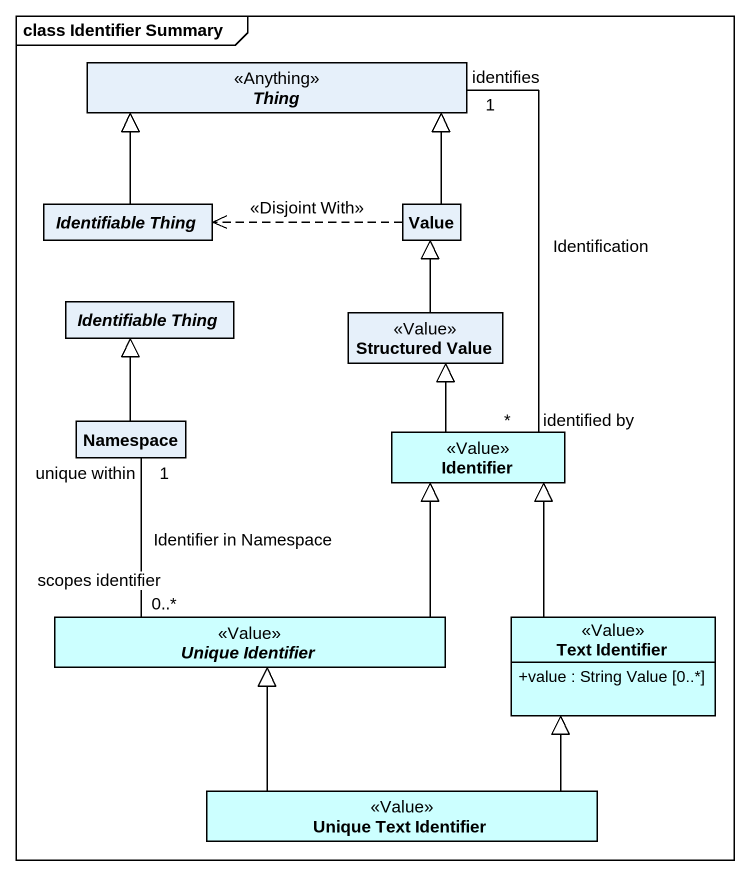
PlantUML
@startuml
mainframe class Identifier Summary
hide circle
hide empty members
skinparam classAttributeIconSize 0
abstract class Thing <<Anything>>
abstract class "Identifiable Thing" as Identifiable_Thing
class Value
abstract class "Identifiable Thing" as Identifiable_Thing_2
class "Structured Value" as Structured_Value <<Value>>
class "Namespace" as Namespace_
class Identifier <<Value>> #CCFFFF
abstract class "Unique Identifier" as Unique_Identifier <<Value>> #CCFFFF
class "Text Identifier" as Text_Identifier <<Value>> #CCFFFF {
  +value : String Value [0..*]
}
class "Unique Text Identifier" as Unique_Text_Identifier <<Value>> #CCFFFF
Identifiable_Thing -up-|> Thing
Value -up-|> Thing
Value .left.> Identifiable_Thing : <<Disjoint With>>
Structured_Value -up-|> Value
Namespace_ -up-|> Identifiable_Thing_2
Identifier "identified by\n*" -up- "identifies\n1" Thing : Identification
Identifier -up-|> Structured_Value
Unique_Identifier "scopes identifier\n0..*" -up- "unique within\n1" Namespace_ : Identifier in Namespace
Unique_Identifier -up-|> Identifier
Text_Identifier -up-|> Identifier
Unique_Text_Identifier -up-|> Unique_Identifier
Unique_Text_Identifier -up-|> Text_Identifier
@enduml
